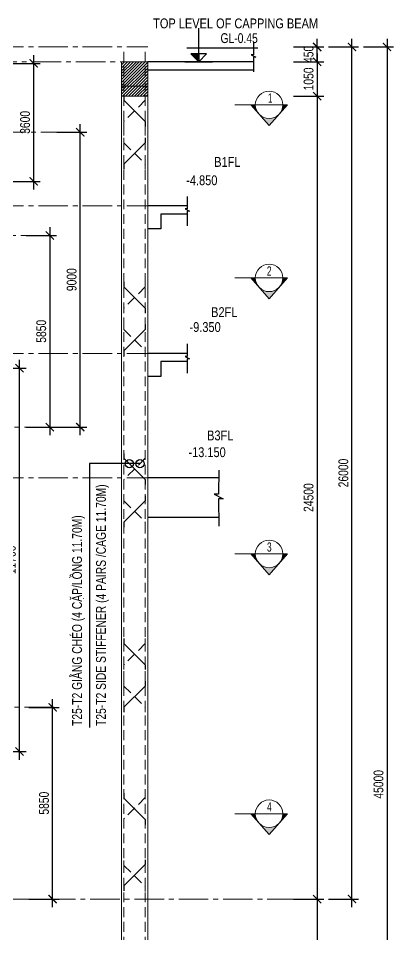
# Model space of a CAD drawing. Header units: millimetres. Extents: x 2746337 to 7547699, y -363432 to 15720.
# Drawn here: x 2995996 to 3007444, y -221482 to -193520 of the extents above; entities that cross this region are included whole.
import ezdxf
from ezdxf.enums import TextEntityAlignment as Align

# ---------------------------------------------------------------- set-up
doc = ezdxf.new("R2010")
doc.units = ezdxf.units.MM
doc.header["$LTSCALE"] = 1200
doc.header["$PDMODE"] = 3
doc.linetypes.add('CENTER2', pattern=[1.125, 0.75, -0.125, 0.125, -0.125])
doc.linetypes.add('HIDDEN', pattern=[0.375, 0.25, -0.125])
for name, color, linetype, lineweight in [('1', 9, 'Continuous', 13), ('BOUND', 3, 'Continuous', 20), ('CODE', 3, 'Continuous', 15), ('ENOTE', 2, 'Continuous', 15), ('Grid line', 160, 'CENTER2', 5), ('HIDE', 8, 'HIDDEN', 13), ('K-THUOC', 1, 'Continuous', 18), ('LEADER', 8, 'Continuous', 9), ('S-Beam - Cont', 60, 'Continuous', 25), ('T2CO', 4, 'Continuous', 30), ('T2HI', 4, 'HIDDEN', 13), ('TEXTVN', 2, 'Continuous', 20)]:
    doc.layers.add(name, color=color, linetype=linetype, lineweight=lineweight)
for name, color, linetype in [('CDC.02.DIM', 1, 'Continuous'), ('CDC.06.TEXT', 2, 'Continuous'), ('CDC.10.HATCH', 251, 'Continuous'), ('Q-Dim-line', 75, 'Continuous')]:
    doc.layers.add(name, color=color, linetype=linetype)
doc.styles.add('DB_Arial', font='arial.ttf', dxfattribs={"width": 0.8})
doc.styles.add('SMTEXT', font='arial.ttf', dxfattribs={"width": 0.75})
doc.styles.add('TEXTVN', font='VHELVCN.TTF', dxfattribs={"width": 0.8})
doc.dimstyles.new('BSV1-100', dxfattribs={"dimtxt": 300, "dimasz": 250, "dimexe": 200, "dimexo": 0, "dimgap": 108, "dimtad": 1, "dimdec": 0, "dimdsep": 46, "dimtxsty": 'SMTEXT', "dimblk": 'ARCHTICK', "dimcen": 100, "dimdle": 250, "dimclrd": 256, "dimclre": 256, "dimclrt": 1, "dimadec": 0, "dimazin": 0, "dimtfac": 1, "dimtdec": 0, "dimtix": 1, "dimtmove": 2, "dimatfit": 3, "dimfxl": 720, "dimfxlon": 1, "dimtolj": 1, "dimtzin": 0, "dimarcsym": 0})
doc.dimstyles.new('BSV25', dxfattribs={"dimtxt": 300, "dimasz": 250, "dimexe": 200, "dimexo": 0, "dimgap": 108, "dimtad": 1, "dimdec": 0, "dimlfac": 0.25, "dimdsep": 46, "dimtxsty": 'SMTEXT', "dimblk": 'ARCHTICK', "dimcen": 100, "dimdle": 250, "dimclrd": 256, "dimclre": 256, "dimclrt": 2, "dimadec": 0, "dimazin": 0, "dimtfac": 1, "dimtdec": 0, "dimtix": 1, "dimtmove": 2, "dimatfit": 3, "dimfxl": 800, "dimfxlon": 1, "dimtolj": 1, "dimtzin": 0, "dimarcsym": 0})

# ---------------------------------------------------------------- blocks, each defined once
blk = doc.blocks.new('_ArchTick')
at = {"color": 0, "linetype": 'ByBlock', "const_width": 0.15}
blk.add_lwpolyline([(-0.5, -0.5), (0.5, 0.5)], dxfattribs=at)
blk = doc.blocks.new('tag_cd')
at = {"layer": 'CDC.10.HATCH'}
blk.add_hatch(color=256, dxfattribs=at).paths.add_polyline_path([(180, 240), (420, 0), (420, 240)])
at = {"layer": 'CDC.02.DIM'}
for points in [[(420, 240), (420, 0), (660, 240), (180, 240), (420, 0), (420, 1020)], [(60, 420), (2220, 420)], [(0, 0), (840, 0)]]:
    blk.add_lwpolyline(points, dxfattribs=at)
at = {"layer": 'CDC.06.TEXT', "ltscale": 0.5, "style": 'SMTEXT', "width": 0.75}
blk.add_attdef('CD', text='', height=300, dxfattribs=at).set_placement((2220, 570), align=Align.RIGHT)
blk = doc.blocks.new('*D1578')
at = {"layer": 'Defpoints', "color": 0, "transparency": 16777216}
for p in [(2967228, -194395), (2966665, -199245), (2999944, -199245)]:
    blk.add_point(p, dxfattribs=at)
at = {"layer": 'K-THUOC', "lineweight": -2, "transparency": 16777216}
for p, q in [((2966665, -194145), (2966665, -199495)), ((2967228, -194395), (2966465, -194395)), ((2967385, -199245), (2966465, -199245))]:
    blk.add_line(p, q, dxfattribs=at)
at = {"layer": 'K-THUOC', "lineweight": -2, "transparency": 16777216, "xscale": 250, "yscale": 250, "zscale": 250}
for p, rotation in [((2966665, -194395), 90), ((2966665, -199245), 270)]:
    blk.add_blockref('_ArchTick', p, dxfattribs=dict(at, rotation=rotation))
at = {"layer": 'K-THUOC', "color": 1, "transparency": 16777216, "insert": (2966404, -196820), "char_height": 300, "attachment_point": 5, "rotation": 90, "style": 'SMTEXT'}
blk.add_mtext('\\A1;4850', dxfattribs=at)
blk = doc.blocks.new('*D1579')
at = {"layer": 'Defpoints', "color": 0, "transparency": 16777216}
for p in [(2999944, -199245), (2966665, -203745), (2999944, -203745)]:
    blk.add_point(p, dxfattribs=at)
at = {"layer": 'K-THUOC', "lineweight": -2, "transparency": 16777216}
for p, q in [((2966665, -198995), (2966665, -203995)), ((2967385, -199245), (2966465, -199245)), ((2967385, -203745), (2966465, -203745))]:
    blk.add_line(p, q, dxfattribs=at)
at = {"layer": 'K-THUOC', "lineweight": -2, "transparency": 16777216, "xscale": 250, "yscale": 250, "zscale": 250}
for p, rotation in [((2966665, -199245), 90), ((2966665, -203745), 270)]:
    blk.add_blockref('_ArchTick', p, dxfattribs=dict(at, rotation=rotation))
at = {"layer": 'K-THUOC', "color": 1, "transparency": 16777216, "insert": (2966404, -201495), "char_height": 300, "attachment_point": 5, "rotation": 90, "style": 'SMTEXT'}
blk.add_mtext('\\A1;4500', dxfattribs=at)
blk = doc.blocks.new('*D1580')
at = {"layer": 'Defpoints', "color": 0, "transparency": 16777216}
for p in [(2999944, -203745), (2966665, -207545), (2999944, -207545)]:
    blk.add_point(p, dxfattribs=at)
at = {"layer": 'K-THUOC', "lineweight": -2, "transparency": 16777216}
for p, q in [((2966665, -203495), (2966665, -207795)), ((2967385, -203745), (2966465, -203745)), ((2967385, -207545), (2966465, -207545))]:
    blk.add_line(p, q, dxfattribs=at)
at = {"layer": 'K-THUOC', "lineweight": -2, "transparency": 16777216, "xscale": 250, "yscale": 250, "zscale": 250}
for p, rotation in [((2966665, -203745), 90), ((2966665, -207545), 270)]:
    blk.add_blockref('_ArchTick', p, dxfattribs=dict(at, rotation=rotation))
at = {"layer": 'K-THUOC', "color": 1, "transparency": 16777216, "insert": (2966404, -205645), "char_height": 300, "attachment_point": 5, "rotation": 90, "style": 'SMTEXT'}
blk.add_mtext('\\A1;3800', dxfattribs=at)
blk = doc.blocks.new('*D1590')
at = {"layer": 'Defpoints', "color": 0, "transparency": 16777216}
for p in [(2985961, -214545), (2997040, -214545), (2985961, -220395)]:
    blk.add_point(p, dxfattribs=at)
at = {"layer": 'K-THUOC', "lineweight": -2, "transparency": 16777216}
for p, q in [((2997040, -220645), (2997040, -214295)), ((2996320, -214545), (2997240, -214545)), ((2996320, -220395), (2997240, -220395))]:
    blk.add_line(p, q, dxfattribs=at)
at = {"layer": 'K-THUOC', "lineweight": -2, "transparency": 16777216, "xscale": 250, "yscale": 250, "zscale": 250}
for p, rotation in [((2997040, -214545), 90), ((2997040, -220395), 270)]:
    blk.add_blockref('_ArchTick', p, dxfattribs=dict(at, rotation=rotation))
at = {"layer": 'K-THUOC', "color": 1, "transparency": 16777216, "insert": (2996779, -217470), "char_height": 300, "attachment_point": 5, "rotation": 90, "style": 'SMTEXT'}
blk.add_mtext('\\A1;5850', dxfattribs=at)
blk = doc.blocks.new('*D1591')
at = {"layer": 'Defpoints', "color": 0, "transparency": 16777216}
for p in [(2985417, -204195), (2996030, -204195), (2985417, -215895)]:
    blk.add_point(p, dxfattribs=at)
at = {"layer": 'K-THUOC', "lineweight": -2, "transparency": 16777216}
for p, q in [((2996030, -216145), (2996030, -203945)), ((2995310, -204195), (2996230, -204195)), ((2995310, -215895), (2996230, -215895))]:
    blk.add_line(p, q, dxfattribs=at)
at = {"layer": 'K-THUOC', "lineweight": -2, "transparency": 16777216, "xscale": 250, "yscale": 250, "zscale": 250}
for p, rotation in [((2996030, -204195), 90), ((2996030, -215895), 270)]:
    blk.add_blockref('_ArchTick', p, dxfattribs=dict(at, rotation=rotation))
at = {"layer": 'K-THUOC', "color": 1, "transparency": 16777216, "insert": (2995769, -210045), "char_height": 300, "attachment_point": 5, "rotation": 90, "style": 'SMTEXT'}
blk.add_mtext('\\A1;11700', dxfattribs=at)
blk = doc.blocks.new('*D1592')
at = {"layer": 'Defpoints', "color": 0, "transparency": 16777216}
for p in [(2986805, -196995), (2997885, -196995), (2986805, -205995)]:
    blk.add_point(p, dxfattribs=at)
at = {"layer": 'K-THUOC', "lineweight": -2, "transparency": 16777216}
for p, q in [((2997885, -206245), (2997885, -196745)), ((2997165, -196995), (2998085, -196995)), ((2997165, -205995), (2998085, -205995))]:
    blk.add_line(p, q, dxfattribs=at)
at = {"layer": 'K-THUOC', "lineweight": -2, "transparency": 16777216, "xscale": 250, "yscale": 250, "zscale": 250}
for p, rotation in [((2997885, -196995), 90), ((2997885, -205995), 270)]:
    blk.add_blockref('_ArchTick', p, dxfattribs=dict(at, rotation=rotation))
at = {"layer": 'K-THUOC', "color": 1, "transparency": 16777216, "insert": (2997623, -201495), "char_height": 300, "attachment_point": 5, "rotation": 90, "style": 'SMTEXT'}
blk.add_mtext('\\A1;9000', dxfattribs=at)
blk = doc.blocks.new('*D1593')
at = {"layer": 'Defpoints', "color": 0, "transparency": 16777216}
for p in [(2988254, -194895), (2996464, -194895), (2986111, -198495)]:
    blk.add_point(p, dxfattribs=at)
at = {"layer": 'K-THUOC', "lineweight": -2, "transparency": 16777216}
for p, q in [((2996464, -198745), (2996464, -194645)), ((2995744, -194895), (2996664, -194895)), ((2995744, -198495), (2996664, -198495))]:
    blk.add_line(p, q, dxfattribs=at)
at = {"layer": 'K-THUOC', "lineweight": -2, "transparency": 16777216, "xscale": 250, "yscale": 250, "zscale": 250}
for p, rotation in [((2996464, -194895), 90), ((2996464, -198495), 270)]:
    blk.add_blockref('_ArchTick', p, dxfattribs=dict(at, rotation=rotation))
at = {"layer": 'K-THUOC', "color": 1, "transparency": 16777216, "insert": (2996202, -196695), "char_height": 300, "attachment_point": 5, "rotation": 90, "style": 'SMTEXT'}
blk.add_mtext('\\A1;3600', dxfattribs=at)
blk = doc.blocks.new('SIGSEC')
at = {"layer": '1', "lineweight": 9}
h = blk.add_hatch(color=256, dxfattribs=at)
h.dxf.hatch_style = 1
h.paths.add_polyline_path([(-420, 0), (-560, 0), (-315, -278, -0.182676)])
h = blk.add_hatch(color=256, dxfattribs=at)
h.dxf.hatch_style = 1
h.paths.add_polyline_path([(560, 0), (420, 0, -0.182676), (315, -278)])
h = blk.add_hatch(color=256, dxfattribs=at)
h.dxf.hatch_style = 1
h.paths.add_polyline_path([(315, -278, -0.451416), (-315, -278), (0, -635)])
at = {"layer": '1', "lineweight": 9, "elevation": 0}
blk.add_lwpolyline([(1050, 0), (-560, 0), (0, -635), (560, 0)], dxfattribs=at)
at = {"layer": '1', "lineweight": 9}
blk.add_circle((0, 0), 420, dxfattribs=at)
at = {"layer": 'BOUND', "lineweight": 9, "style": 'TEXTVN', "width": 0.8}
blk.add_attdef('SEC', text='', height=280, dxfattribs=at).set_placement((0, 210, 0), align=Align.MIDDLE_CENTER)
blk = doc.blocks.new('*D1614')
at = {"layer": 'Defpoints', "color": 0, "transparency": 16777216}
for p in [(2999944, -194395), (3005111, -194395), (2999944, -194845)]:
    blk.add_point(p, dxfattribs=at)
at = {"layer": 'K-THUOC', "lineweight": -2, "transparency": 16777216}
for p, q in [((3005111, -194395), (3005111, -194145)), ((3004391, -194395), (3005311, -194395)), ((3005111, -194845), (3005111, -194395)), ((3004391, -194845), (3005311, -194845)), ((3005111, -194845), (3005111, -195095))]:
    blk.add_line(p, q, dxfattribs=at)
at = {"layer": 'K-THUOC', "lineweight": -2, "transparency": 16777216, "xscale": 250, "yscale": 250, "zscale": 250}
for p, rotation in [((3005111, -194395), 270), ((3005111, -194845), 90)]:
    blk.add_blockref('_ArchTick', p, dxfattribs=dict(at, rotation=rotation))
at = {"layer": 'K-THUOC', "color": 1, "transparency": 16777216, "insert": (3004850, -194620), "char_height": 300, "attachment_point": 5, "rotation": 90, "style": 'SMTEXT'}
blk.add_mtext('\\A1;450', dxfattribs=at)
blk = doc.blocks.new('*D1615')
at = {"layer": 'Defpoints', "color": 0, "transparency": 16777216}
for p in [(2999944, -194845), (2999944, -195895), (3005111, -195895)]:
    blk.add_point(p, dxfattribs=at)
at = {"layer": 'K-THUOC', "lineweight": -2, "transparency": 16777216}
for p, q in [((3005111, -194595), (3005111, -196145)), ((3004391, -194845), (3005311, -194845)), ((3004391, -195895), (3005311, -195895))]:
    blk.add_line(p, q, dxfattribs=at)
at = {"layer": 'K-THUOC', "lineweight": -2, "transparency": 16777216, "xscale": 250, "yscale": 250, "zscale": 250}
for p, rotation in [((3005111, -194845), 90), ((3005111, -195895), 270)]:
    blk.add_blockref('_ArchTick', p, dxfattribs=dict(at, rotation=rotation))
at = {"layer": 'K-THUOC', "color": 1, "transparency": 16777216, "insert": (3004850, -195370), "char_height": 300, "attachment_point": 5, "rotation": 90, "style": 'SMTEXT'}
blk.add_mtext('\\A1;1050', dxfattribs=at)
blk = doc.blocks.new('*D1616')
at = {"layer": 'Defpoints', "color": 0, "transparency": 16777216}
for p in [(2999944, -195895), (2994397, -220395), (3005111, -220395)]:
    blk.add_point(p, dxfattribs=at)
at = {"layer": 'K-THUOC', "lineweight": -2, "transparency": 16777216}
for p, q in [((3005111, -195645), (3005111, -220645)), ((3004391, -195895), (3005311, -195895)), ((3004391, -220395), (3005311, -220395))]:
    blk.add_line(p, q, dxfattribs=at)
at = {"layer": 'K-THUOC', "lineweight": -2, "transparency": 16777216, "xscale": 250, "yscale": 250, "zscale": 250}
for p, rotation in [((3005111, -195895), 90), ((3005111, -220395), 270)]:
    blk.add_blockref('_ArchTick', p, dxfattribs=dict(at, rotation=rotation))
at = {"layer": 'K-THUOC', "color": 1, "transparency": 16777216, "insert": (3004850, -208145), "char_height": 300, "attachment_point": 5, "rotation": 90, "style": 'SMTEXT'}
blk.add_mtext('\\A1;24500', dxfattribs=at)
blk = doc.blocks.new('*D1617')
at = {"layer": 'Defpoints', "color": 0, "transparency": 16777216}
for p in [(2994397, -220395), (2995969, -239395), (3005111, -239395)]:
    blk.add_point(p, dxfattribs=at)
at = {"layer": 'K-THUOC', "lineweight": -2, "transparency": 16777216}
for p, q in [((3005111, -220145), (3005111, -239645)), ((3004391, -220395), (3005311, -220395)), ((3004391, -239395), (3005311, -239395))]:
    blk.add_line(p, q, dxfattribs=at)
at = {"layer": 'K-THUOC', "lineweight": -2, "transparency": 16777216, "xscale": 250, "yscale": 250, "zscale": 250}
for p, rotation in [((3005111, -220395), 90), ((3005111, -239395), 270)]:
    blk.add_blockref('_ArchTick', p, dxfattribs=dict(at, rotation=rotation))
at = {"layer": 'K-THUOC', "color": 1, "transparency": 16777216, "insert": (3004850, -229895), "char_height": 300, "attachment_point": 5, "rotation": 90, "style": 'SMTEXT'}
blk.add_mtext('\\A1;19000', dxfattribs=at)
blk = doc.blocks.new('*D1618')
at = {"layer": 'Defpoints', "color": 0, "transparency": 16777216}
for p in [(2999144, -194395), (3006172, -194395), (2994397, -220395)]:
    blk.add_point(p, dxfattribs=at)
at = {"layer": 'K-THUOC', "lineweight": -2, "transparency": 16777216}
for p, q in [((3006172, -220645), (3006172, -194145)), ((3005452, -194395), (3006372, -194395)), ((3005452, -220395), (3006372, -220395))]:
    blk.add_line(p, q, dxfattribs=at)
at = {"layer": 'K-THUOC', "lineweight": -2, "transparency": 16777216, "xscale": 250, "yscale": 250, "zscale": 250}
for p, rotation in [((3006172, -194395), 90), ((3006172, -220395), 270)]:
    blk.add_blockref('_ArchTick', p, dxfattribs=dict(at, rotation=rotation))
at = {"layer": 'K-THUOC', "color": 1, "transparency": 16777216, "insert": (3005911, -207395), "char_height": 300, "attachment_point": 5, "rotation": 90, "style": 'SMTEXT'}
blk.add_mtext('\\A1;26000', dxfattribs=at)
blk = doc.blocks.new('*D1619')
at = {"layer": 'Defpoints', "color": 0, "transparency": 16777216}
for p in [(2999144, -194395), (2999144, -239395), (3007244, -239395)]:
    blk.add_point(p, dxfattribs=at)
at = {"layer": 'K-THUOC', "lineweight": -2, "transparency": 16777216}
for p, q in [((3007244, -194145), (3007244, -239645)), ((3006524, -194395), (3007444, -194395)), ((3006524, -239395), (3007444, -239395))]:
    blk.add_line(p, q, dxfattribs=at)
at = {"layer": 'K-THUOC', "lineweight": -2, "transparency": 16777216, "xscale": 250, "yscale": 250, "zscale": 250}
for p, rotation in [((3007244, -194395), 90), ((3007244, -239395), 270)]:
    blk.add_blockref('_ArchTick', p, dxfattribs=dict(at, rotation=rotation))
at = {"layer": 'K-THUOC', "color": 1, "transparency": 16777216, "insert": (3006983, -216895), "char_height": 300, "attachment_point": 5, "rotation": 90, "style": 'SMTEXT'}
blk.add_mtext('\\A1;45000', dxfattribs=at)
blk = doc.blocks.new('*D1622')
at = {"layer": 'Defpoints', "color": 0, "transparency": 16777216}
for p in [(2986505, -200145), (2986505, -205995), (2996956, -205995)]:
    blk.add_point(p, dxfattribs=at)
at = {"layer": 'K-THUOC', "lineweight": -2, "transparency": 16777216}
for p, q in [((2996956, -199895), (2996956, -206245)), ((2996236, -200145), (2997156, -200145)), ((2996236, -205995), (2997156, -205995))]:
    blk.add_line(p, q, dxfattribs=at)
at = {"layer": 'K-THUOC', "lineweight": -2, "transparency": 16777216, "xscale": 250, "yscale": 250, "zscale": 250}
for p, rotation in [((2996956, -200145), 90), ((2996956, -205995), 270)]:
    blk.add_blockref('_ArchTick', p, dxfattribs=dict(at, rotation=rotation))
at = {"layer": 'K-THUOC', "color": 1, "transparency": 16777216, "insert": (2996695, -203070), "char_height": 300, "attachment_point": 5, "rotation": 90, "style": 'SMTEXT'}
blk.add_mtext('\\A1;5850', dxfattribs=at)

msp = doc.modelspace()

# ---------------------------------------------------------------- hatches: boundary and pattern name
at = {"layer": 'CDC.10.HATCH'}
h = msp.add_hatch(dxfattribs=at)
h.set_pattern_fill('ANSI31', color=256, scale=20)
h.set_pattern_definition([(45, (212285.854, -205101.04), (-44.9012806, 44.9012806), [])])
h.paths.add_polyline_path([(2999143.6, -195894.7), (2999943.6, -195894.7), (2999943.6, -194844.7), (2999143.6, -194844.7)])

# ---------------------------------------------------------------- linework, layer by layer
at = {"layer": 'BOUND'}
for points in [[(2999143.6, -195894.7), (2999943.6, -195894.7), (2999943.6, -194844.7), (2999143.6, -194844.7)], [(2999143.6, -239394.7), (2999943.6, -239394.7), (2999943.6, -195594.7), (2999143.6, -195594.7)]]:
    msp.add_lwpolyline(points, close=True, dxfattribs=at)
at = {"layer": 'BOUND', "lineweight": 20}
msp.add_lwpolyline([(2999943.6, -198744.7), (2999943.6, -195594.7), (2999143.6, -195594.7), (2999143.6, -239394.7), (2999943.6, -239394.7), (2999943.6, -213944.7)], dxfattribs=at)
at = {"layer": 'CODE'}
for points in [[(3000593.1, -199244.7, 0, 0, 0), (3001667.1, -199244.7, 0, 0, 0), (3001130.1, -199244.7, 0, 660, 0), (3001130.1, -198914.7, 0, 0, 0), (3001130.1, -198714.7, 0, 0, 0), (3002130.1, -198714.7, 0, 0, 0)], [(3000593.1, -203744.7, 0, 0, 0), (3001667.1, -203744.7, 0, 0, 0), (3001130.1, -203744.7, 0, 660, 0), (3001130.1, -203414.7, 0, 0, 0), (3001130.1, -203214.7, 0, 0, 0), (3002130.1, -203214.7, 0, 0, 0)], [(3000593.1, -207544.7, 0, 0, 0), (3001667.1, -207544.7, 0, 0, 0), (3001130.1, -207544.7, 0, 660, 0), (3001130.1, -207214.7, 0, 0, 0), (3001130.1, -207014.7, 0, 0, 0), (3002130.1, -207014.7, 0, 0, 0)]]:
    msp.add_lwpolyline(points, format="xyseb", dxfattribs=at)
at = {"layer": 'Grid line', "color": 2}
for p, q in [((2962856, -194394.7), (2999943.6, -194394.7)), ((2962856, -199244.7), (2999943.6, -199244.7)), ((2962856, -203744.7), (2999943.6, -203744.7)), ((2962856, -207544.7), (2999943.6, -207544.7))]:
    msp.add_line(p, q, dxfattribs=at)
at = {"layer": 'Grid line'}
for p, q in [((2985884.1, -196995), (2997884.6, -196995)), ((2986110.6, -198495), (2996663.6, -198495)), ((2985274, -200145), (2997083.7, -200145)), ((2974141.9, -204195), (2996230.1, -204195)), ((2997083.7, -205995), (2985274, -205995)), ((2997083.7, -214544.7), (2974621.3, -214544.7)), ((2996230.1, -215894.7), (2973875, -215894.7)), ((3004488.9, -220394.7), (2967625.3, -220394.7))]:
    msp.add_line(p, q, dxfattribs=at)
msp.add_lwpolyline([(2977499.7, -194844.7), (2999943.6, -194844.7)], dxfattribs=at)
at = {"layer": 'HIDE'}
for p, q in [((2999218.6, -194544.7), (2999218.6, -239194.7)), ((2999868.6, -194544.7), (2999868.6, -239194.7))]:
    msp.add_line(p, q, dxfattribs=at)
at = {"layer": 'Q-Dim-line'}
for points in [[(3003167.1, -194254), (3003167.1, -194635), (3003100, -194635), (3003238.8, -194705.7), (3003167.1, -194705.7), (3003167.1, -195152.9)], [(3001147.6, -198954), (3001147.6, -199335), (3001080.5, -199335), (3001219.3, -199405.7), (3001147.6, -199405.7), (3001147.6, -199852.9)], [(3001147.6, -203454), (3001147.6, -203835), (3001080.5, -203835), (3001219.3, -203905.7), (3001147.6, -203905.7), (3001147.6, -204352.9)], [(3002108.5, -207306.1), (3002104, -208036.6), (3001969.8, -208036.6), (3002247.3, -208177.9), (3002104, -208177.9), (3002108.5, -209021)]]:
    msp.add_lwpolyline(points, dxfattribs=at)
at = {"layer": 'S-Beam - Cont'}
for points in [[(3003160.3, -194844.7), (3001467, -194844.7), (3001467, -194844.7), (2999943.6, -194844.7)], [(2999943.6, -195094.7), (3001717, -195094.7), (3001717, -195094.7), (3003160.3, -195094.7)], [(3001140.8, -199244.7), (2999943.6, -199244.7)], [(3001140.8, -199494.7), (3000343.6, -199494.7), (3000343.6, -199944.7), (2999943.6, -199944.7)], [(3001140.8, -203744.7), (2999943.6, -203744.7)], [(3001140.8, -203994.7), (3000343.6, -203994.7), (3000343.6, -204444.7), (2999943.6, -204444.7)], [(3002108.5, -207544.7), (2999943.6, -207544.7)], [(2999943.6, -208744.7), (3002108.5, -208744.7)]]:
    msp.add_lwpolyline(points, dxfattribs=at)
at = {"layer": 'T2CO'}
for points in [[(2999218.6, -195869.7), (2999218.6, -196019.7), (2999868.6, -196669.7), (2999868.6, -196819.7)], [(2999868.6, -197169.7), (2999868.6, -197319.7), (2999218.6, -197969.7), (2999218.6, -198119.7)], [(2999218.6, -201564.8), (2999218.6, -201714.8), (2999868.6, -202364.8), (2999868.6, -202514.8)], [(2999868.6, -202864.8), (2999868.6, -203014.8), (2999218.6, -203664.8), (2999218.6, -203814.8)], [(2999218.6, -206795.3), (2999218.6, -206945.3), (2999868.6, -207595.3), (2999868.6, -207745.3)], [(2999868.6, -208095.3), (2999868.6, -208245.3), (2999218.6, -208895.3), (2999218.6, -209045.3)], [(2999218.6, -212444.2), (2999218.6, -212594.2), (2999868.6, -213244.2), (2999868.6, -213394.2)], [(2999868.6, -213744.2), (2999868.6, -213894.2), (2999218.6, -214544.2), (2999218.6, -214694.2)], [(2999218.6, -217167.6), (2999218.6, -217317.6), (2999868.6, -217967.6), (2999868.6, -218117.6)], [(2999868.6, -219194), (2999868.6, -219344), (2999218.6, -219994), (2999218.6, -220144)]]:
    msp.add_lwpolyline(points, dxfattribs=at)
at = {"layer": 'T2HI'}
for points in [[(2999868.6, -195869.7), (2999868.6, -196019.7), (2999218.6, -196669.7), (2999218.6, -196819.7)], [(2999218.6, -197169.7), (2999218.6, -197319.7), (2999868.6, -197969.7), (2999868.6, -198119.7)], [(2999868.6, -201564.8), (2999868.6, -201714.8), (2999218.6, -202364.8), (2999218.6, -202514.8)], [(2999218.6, -202864.8), (2999218.6, -203014.8), (2999868.6, -203664.8), (2999868.6, -203814.8)], [(2999868.6, -206795.3), (2999868.6, -206945.3), (2999218.6, -207595.3), (2999218.6, -207745.3)], [(2999218.6, -208095.3), (2999218.6, -208245.3), (2999868.6, -208895.3), (2999868.6, -209045.3)], [(2999868.6, -212444.2), (2999868.6, -212594.2), (2999218.6, -213244.2), (2999218.6, -213394.2)], [(2999218.6, -213744.2), (2999218.6, -213894.2), (2999868.6, -214544.2), (2999868.6, -214694.2)], [(2999868.6, -217145.3), (2999868.6, -217295.3), (2999218.6, -217945.3), (2999218.6, -218095.3)], [(2999218.6, -219216.4), (2999218.6, -219366.4), (2999868.6, -220016.4), (2999868.6, -220166.4)]]:
    msp.add_lwpolyline(points, dxfattribs=at)

# ---------------------------------------------------------------- block references
at = {"layer": '1', "lineweight": 20}
ref = msp.add_blockref('SIGSEC', (3003644.5, -196160.1), dxfattribs=dict(at, xscale=-1))
ref.add_attrib('SEC', '1', dxfattribs={"layer": 'BOUND', "lineweight": 9, "height": 280, "style": 'TEXTVN', "width": 0.8}).set_placement((3003678.5, -195950.1, 0), align=Align.MIDDLE_CENTER)
ref = msp.add_blockref('SIGSEC', (3003644.5, -201440.1), dxfattribs=dict(at, xscale=-1))
ref.add_attrib('SEC', '2', dxfattribs={"layer": 'BOUND', "lineweight": 9, "height": 280, "style": 'TEXTVN', "width": 0.8}).set_placement((3003648.6, -201230.1, 0), align=Align.MIDDLE_CENTER)
ref = msp.add_blockref('SIGSEC', (3003644.5, -209863.7), dxfattribs=dict(at, xscale=-1))
ref.add_attrib('SEC', '3', dxfattribs={"layer": 'BOUND', "lineweight": 9, "height": 280, "style": 'TEXTVN', "width": 0.8}).set_placement((3003651, -209653.7, 0), align=Align.MIDDLE_CENTER)
ref = msp.add_blockref('SIGSEC', (3003644.5, -217791.9, 0), dxfattribs=dict(at, xscale=-1))
ref.add_attrib('SEC', '4', dxfattribs={"layer": 'BOUND', "lineweight": 9, "height": 280, "style": 'TEXTVN', "width": 0.8}).set_placement((3003652.2, -217581.9, 0), align=Align.MIDDLE_CENTER)
at = {"layer": 'ENOTE'}
msp.add_blockref('tag_cd', (3001078.9, -194844.7), dxfattribs=at).add_auto_attribs({'CD': 'GL-0.45'})

# ---------------------------------------------------------------- texts
at = {"layer": 'ENOTE', "style": 'DB_Arial', "width": 0.8}
for s, p in [('-4.850', (3001117.5, -198611.7)), ('-9.350', (3001217.7, -203091.1)), ('-13.150', (3001184.7, -206909.5))]:
    msp.add_text(s, height=300, dxfattribs=at).set_placement(p)
at = {"layer": 'TEXTVN', "style": 'DB_Arial', "width": 0.8}
for s, p in [('TOP LEVEL OF CAPPING BEAM', (3000108.5, -193824.7)), ('B1FL', (3001970.9, -198052.6)), ('B2FL', (3001876.4, -202634.9)), ('B3FL', (3001754.4, -206399.1))]:
    msp.add_text(s, height=300, dxfattribs=at).set_placement(p)
at = {"layer": 'TEXTVN', "lineweight": 20, "style": 'SMTEXT', "width": 0.75}
for s, p in [('T25-T2 SIDE STIFFENER (4 PAIRS /CAGE 11.70M)', (2998666.5, -215112.1)), ('T25-T2 GIẰNG CHÉO (4 CẶP/LỒNG 11.70M)', (2997936.5, -215112.1))]:
    msp.add_text(s, height=300, rotation=90, dxfattribs=at).set_placement(p)

# ---------------------------------------------------------------- dimensions: what is measured, and where the dimension line sits
at = {"layer": 'K-THUOC'}
for base, p1, p2, picture, middle in [((2966665.3, -199244.7), (2967227.7, -194394.7), (2999943.6, -199244.7), '*D1578', (2966404.1, -196819.7)), ((3006172.3, -194394.7), (2994396.9, -220394.7), (2999143.6, -194394.7), '*D1618', (3005911.1, -207394.7)), ((3007244.2, -239394.7), (2999143.6, -194394.7), (2999143.6, -239394.7), '*D1619', (3006983.1, -216894.7)), ((3005111.5, -194394.7), (2999943.6, -194844.7), (2999943.6, -194394.7), '*D1614', (3004850.3, -194619.7)), ((3005111.5, -195894.7), (2999943.6, -194844.7), (2999943.6, -195894.7), '*D1615', (3004850.3, -195369.7)), ((2996463.6, -194894.7), (2986110.6, -198495), (2988254, -194894.7), '*D1593', (2996202.4, -196694.9)), ((3005111.5, -220394.7), (2999943.6, -195894.7), (2994396.9, -220394.7), '*D1616', (3004850.3, -208144.7)), ((2997884.6, -196995), (2986805, -205995), (2986805, -196995), '*D1592', (2997623.5, -201495)), ((2966665.3, -203744.7), (2999943.6, -199244.7), (2999943.6, -203744.7), '*D1579', (2966404.1, -201494.7)), ((2996955.7, -205995), (2986505, -200145), (2986505, -205995), '*D1622', (2996694.6, -203070)), ((2966665.3, -207544.7), (2999943.6, -203744.7), (2999943.6, -207544.7), '*D1580', (2966404, -205644.7)), ((2996030.1, -204195), (2985417.1, -215894.7), (2985417.1, -204195), '*D1591', (2995769, -210044.9)), ((2997040.3, -214544.7), (2985960.6, -220394.7), (2985960.6, -214544.7), '*D1590', (2996779.1, -217469.7)), ((3005111.5, -239394.7), (2994396.9, -220394.7), (2995968.6, -239394.7), '*D1617', (3004850.3, -229894.7))]:
    dim = msp.add_linear_dim(base=base, p1=p1, p2=p2, angle=90, dimstyle='BSV1-100', dxfattribs=at)
    dim.commit()
    dim.dimension.update_dxf_attribs({"geometry": picture, "text_midpoint": middle})

# ---------------------------------------------------------------- leaders
at = {"layer": 'LEADER'}
for points in [[(2999706.1, -207107.8), (2998163.5, -207107.8), (2998163.5, -215107.8)], [(2999381.1, -207107.8), (2998163.5, -207107.8), (2998163.5, -215160.1)]]:
    msp.add_leader(points, dimstyle='BSV25', override={"dimldrblk": 'Origin'}, dxfattribs=at)

doc.saveas('drawing.dxf')
